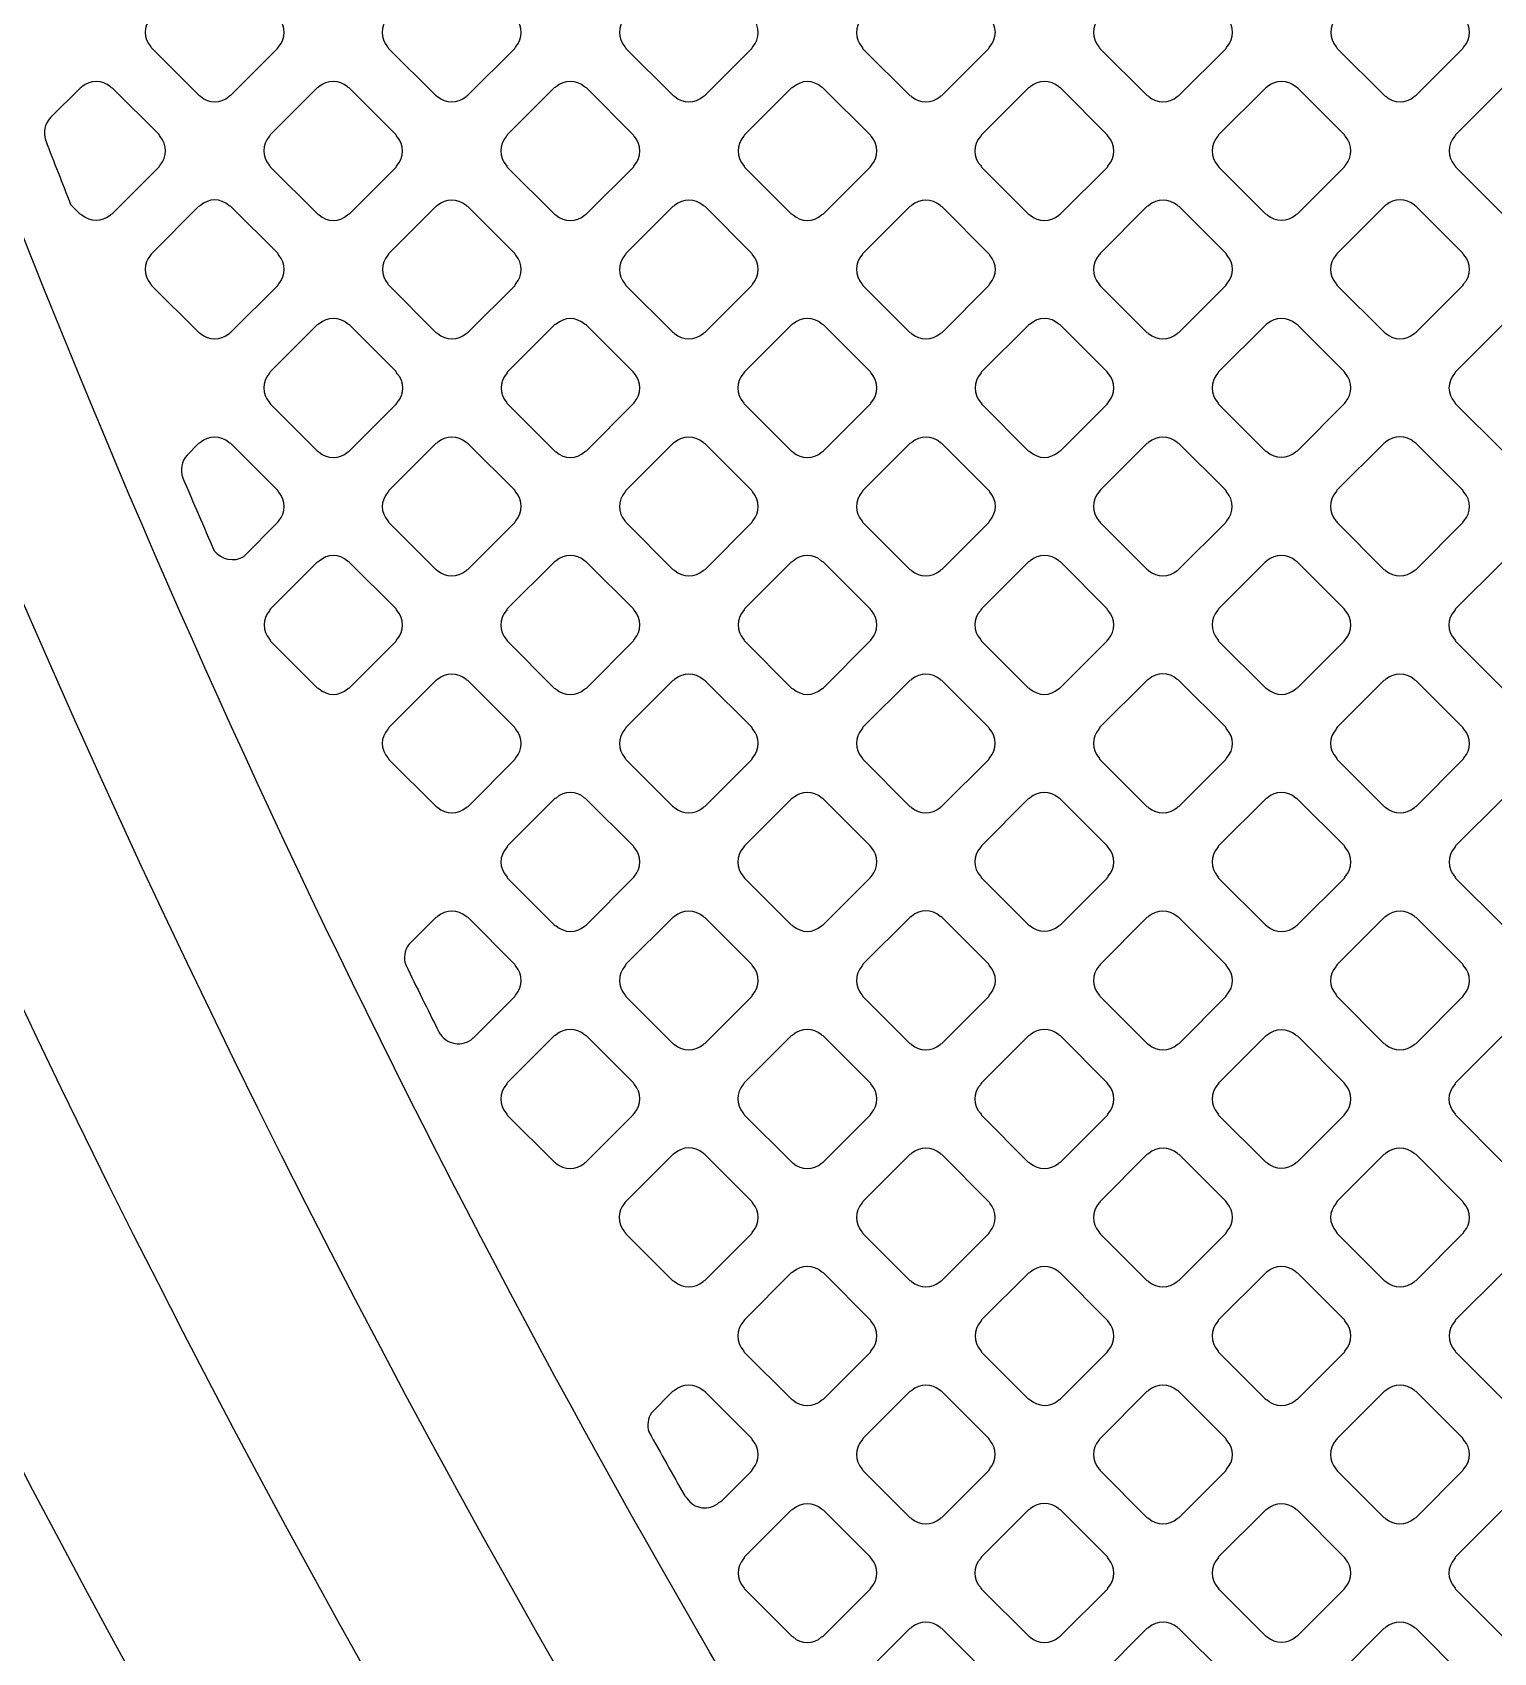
# Model space of a CAD drawing. Extents: x 3811 to 4077, y -444 to -307.
# Drawn here: x 3990.857 to 3992.186, y -382.241 to -380.767 of the extents above; entities that cross this region are included whole.
import ezdxf

# ---------------------------------------------------------------- set-up
doc = ezdxf.new("R2010")
doc.units = 0
doc.layers.add('gbr-dxf', color=7, linetype='Continuous')

msp = doc.modelspace()

# ---------------------------------------------------------------- linework, layer by layer
at = {"layer": 'gbr-dxf', "linetype": 'Continuous'}
for points in [[(3993.6099, -386.9022), (3991.0686, -384.3609, -0.042133), (3991.0645, -384.356, -0.16673), (3988.6028, -377.1817, -0.014135)], [(3988.679, -377.1817, 0.166721), (3991.1243, -384.3089), (3993.665, -386.8495, -0.01212)], [(3993.7833, -386.6367), (3991.2677, -384.1211, -0.042856), (3991.2635, -384.1162, -0.165958), (3988.952, -377.3438, -0.01087)], [(3989.0282, -377.3452, 0.165913), (3991.3235, -384.0691), (3993.8351, -386.5808, -0.019676)], [(3993.9448, -386.3878), (3991.3972, -383.8402, -0.041025), (3991.3892, -383.8307, -0.164875), (3989.2299, -377.4605, -0.009972)], [(3989.3823, -377.4626, 0.164763), (3991.5087, -383.7362), (3994.0498, -386.2772, -0.013686)], [(3994.2202, -386.1856), (3991.6493, -383.6147, -0.041071), (3991.641, -383.6054, -0.164322), (3989.5639, -377.4599, -0.007717)], [(3989.7163, -377.4601, 0.164179), (3991.7589, -383.5087), (3994.3264, -386.0762, -0.008541)], [(3994.4465, -385.9312), (3991.9084, -383.3931, -0.047409), (3991.8986, -383.3826, -0.163793), (3989.9024, -377.4523, -0.009935)], [(3990.0548, -377.4545, 0.163577), (3992.0164, -383.2857), (3994.5558, -385.8251, -0.008901)], [(3992.1507, -383.1674, -0.015201), (3991.8174, -382.6977), (3991.8171, -382.6973, -0.003072), (3991.7537, -382.6006, -0.054271), (3991.7534, -382.6003, 0.26693), (3991.7353, -382.5919, -0.044499), (3991.7349, -382.5919), (3991.708, -382.5952, -0.300338), (3991.6824, -382.5838, -0.048303), (3990.847, -380.9485, -0.021621)]]:
    msp.add_lwpolyline(points, format="xyb", dxfattribs=at)
for points in [[(3990.9647, -380.7805, -0.083317), (3990.9656, -380.7819), (3991.0083, -380.8246, -0.096111), (3991.0099, -380.8256, 0.37981), (3991.0359, -380.8256, -0.095956), (3991.0375, -380.8246), (3991.08, -380.7821, -0.096111), (3991.081, -380.7805, 0.37981), (3991.081, -380.7545, -0.096458), (3991.08, -380.7528), (3991.0376, -380.7104, -0.100824), (3991.0358, -380.7094, 0.379731), (3991.0099, -380.7094, -0.096723), (3991.0082, -380.7104), (3990.9657, -380.7529, -0.096627), (3990.9647, -380.7545, 0.379731)], [(3991.1801, -380.7805, -0.087784), (3991.181, -380.782), (3991.2237, -380.8247, -0.100151), (3991.2254, -380.8257, 0.37981), (3991.2514, -380.8257, -0.095956), (3991.2531, -380.8247), (3991.2957, -380.7821, -0.096332), (3991.2967, -380.7805, 0.37981), (3991.2967, -380.7545, -0.092348), (3991.2957, -380.7529), (3991.253, -380.7102, -0.096111), (3991.2514, -380.7093, 0.379731), (3991.2254, -380.7093, -0.096458), (3991.2237, -380.7102), (3991.1811, -380.7529, -0.096627), (3991.1801, -380.7545, 0.379731)], [(3991.3958, -380.7805, -0.09253), (3991.3967, -380.7821), (3991.4393, -380.8247, -0.104691), (3991.4411, -380.8257, 0.379451), (3991.467, -380.8257, -0.096117), (3991.4687, -380.8247), (3991.5112, -380.7822, -0.095796), (3991.5122, -380.7806, 0.37889), (3991.5122, -380.7546, -0.087947), (3991.5113, -380.7532), (3991.4684, -380.7103, -0.092228), (3991.4669, -380.7094, 0.379249), (3991.4409, -380.7094, -0.096723), (3991.4393, -380.7104), (3991.3967, -380.7529, -0.096857), (3991.3958, -380.7545, 0.379731)], [(3991.6113, -380.7806, -0.099964), (3991.6123, -380.7823), (3991.6548, -380.8248, -0.096332), (3991.6564, -380.8258, 0.37981), (3991.6824, -380.8258, -0.096625), (3991.684, -380.8248), (3991.7267, -380.7821, -0.096111), (3991.7277, -380.7804, 0.37981), (3991.7277, -380.7545, -0.096458), (3991.7267, -380.7528), (3991.6843, -380.7104, -0.100824), (3991.6826, -380.7094, 0.379731), (3991.6566, -380.7094, -0.096723), (3991.6549, -380.7103), (3991.6123, -380.753, -0.096857), (3991.6113, -380.7547, 0.379731)], [(3991.8268, -380.7545, 0.37947), (3991.8268, -380.7805, -0.087784), (3991.8277, -380.782), (3991.8707, -380.8249, -0.083651), (3991.8721, -380.8258, 0.379308), (3991.898, -380.8258, -0.09601), (3991.8996, -380.8248), (3991.9424, -380.7821, -0.096227), (3991.9434, -380.7804, 0.379422), (3991.9434, -380.7545, -0.09253), (3991.9424, -380.7529), (3991.8997, -380.7102, -0.096627), (3991.8981, -380.7092, 0.379357), (3991.8721, -380.7092, -0.095968), (3991.8705, -380.7102), (3991.8278, -380.7529, -0.096328)], [(3992.0425, -380.7545, 0.379249), (3992.0425, -380.7805, -0.096625), (3992.0435, -380.7821), (3992.086, -380.8247, -0.092233), (3992.0876, -380.8256, 0.37981), (3992.1136, -380.8256, -0.095956), (3992.1152, -380.8247), (3992.1577, -380.7822, -0.096332), (3992.1587, -380.7805, 0.379451), (3992.1587, -380.7546, -0.100514), (3992.1577, -380.7528), (3992.1151, -380.7102, -0.087648), (3992.1136, -380.7093, 0.378939), (3992.0877, -380.7093, -0.096614), (3992.086, -380.7103), (3992.0434, -380.7529, -0.096195)], [(3990.8691, -380.8654, -0.053468), (3990.8692, -380.8659, 0.001687), (3990.8919, -380.924), (3990.9003, -380.9324, -0.103421), (3990.9021, -380.9335, 0.379083), (3990.928, -380.9334, -0.095956), (3990.9297, -380.9325), (3990.9723, -380.8898, -0.096332), (3990.9733, -380.8882, 0.37981), (3990.9733, -380.8622, -0.104392), (3990.9723, -380.8604), (3990.93, -380.8182, -0.107961), (3990.9281, -380.8171, 0.379471), (3990.9022, -380.8171, -0.09601), (3990.9005, -380.8181), (3990.8734, -380.8452, 0.277347)], [(3991.0724, -380.8881, -0.092061), (3991.0734, -380.8897), (3991.1162, -380.9326, -0.087865), (3991.1177, -380.9335, 0.379422), (3991.1437, -380.9335, -0.096625), (3991.1453, -380.9325), (3991.1878, -380.89, -0.096332), (3991.1888, -380.8883, 0.37981), (3991.1888, -380.8624, -0.104392), (3991.1878, -380.8606), (3991.1452, -380.818, -0.092233), (3991.1436, -380.817, 0.3795), (3991.1176, -380.817, -0.096259), (3991.116, -380.818), (3991.0734, -380.8606, -0.096227), (3991.0724, -380.8622, 0.378699)], [(3991.288, -380.8883, -0.092348), (3991.2889, -380.8899), (3991.3317, -380.9327, -0.088202), (3991.3332, -380.9336, 0.37981), (3991.3592, -380.9336, -0.095956), (3991.3608, -380.9326), (3991.4035, -380.8899, -0.096332), (3991.4045, -380.8883, 0.37981), (3991.4045, -380.8623, -0.087784), (3991.4036, -380.8608), (3991.3608, -380.818, -0.092233), (3991.3592, -380.8171, 0.379731), (3991.3332, -380.8171, -0.096458), (3991.3316, -380.818), (3991.2889, -380.8607, -0.096627), (3991.288, -380.8623, 0.379731)], [(3991.5036, -380.8883, -0.096458), (3991.5046, -380.89), (3991.5471, -380.9325, -0.092289), (3991.5487, -380.9335, 0.37981), (3991.5747, -380.9335, -0.096625), (3991.5763, -380.9325), (3991.6189, -380.8899, -0.096111), (3991.6199, -380.8883, 0.37981), (3991.6199, -380.8623, -0.083792), (3991.619, -380.8609), (3991.5762, -380.8181, -0.088207), (3991.5747, -380.8172, 0.379731), (3991.5488, -380.8172, -0.096723), (3991.5471, -380.8182), (3991.5046, -380.8607, -0.096857), (3991.5036, -380.8623, 0.379731)], [(3991.719, -380.8883, -0.103917), (3991.72, -380.8901), (3991.7625, -380.9326, -0.10046), (3991.7643, -380.9336, 0.37981), (3991.7902, -380.9336, -0.096625), (3991.7919, -380.9326), (3991.8345, -380.89, -0.096111), (3991.8355, -380.8883, 0.37981), (3991.8355, -380.8624, -0.108195), (3991.8344, -380.8605), (3991.7919, -380.818, -0.096627), (3991.7903, -380.817, 0.379731), (3991.7643, -380.817, -0.096625), (3991.7627, -380.818), (3991.72, -380.8607, -0.096111), (3991.719, -380.8623, 0.379731)], [(3991.9347, -380.8623, 0.379249), (3991.9347, -380.8883, -0.096625), (3991.9357, -380.8899), (3991.9782, -380.9325, -0.092233), (3991.9798, -380.9334, 0.379451), (3992.0058, -380.9334, -0.096157), (3992.0074, -380.9325), (3992.0501, -380.8898, -0.095796), (3992.051, -380.8882, 0.379201), (3992.051, -380.8622, -0.100399), (3992.05, -380.8605), (3992.0077, -380.8181, -0.104691), (3992.0058, -380.8171, 0.3795), (3991.9799, -380.8171, -0.096614), (3991.9782, -380.8181), (3991.9356, -380.8607, -0.096195)], [(3992.1501, -380.8622, 0.37947), (3992.1502, -380.8882, -0.092348), (3992.1511, -380.8898), (3992.1938, -380.9324, -0.088202), (3992.1953, -380.9334, 0.379451), (3992.2212, -380.9334, -0.096259), (3992.2229, -380.9324), (3992.2655, -380.8898, -0.096539), (3992.2665, -380.8881, 0.379201), (3992.2665, -380.8622, -0.088014), (3992.2655, -380.8607), (3992.2229, -380.818, -0.092289), (3992.2213, -380.8171, 0.379357), (3992.1953, -380.817, -0.096462), (3992.1937, -380.818), (3992.1511, -380.8606, -0.096726)], [(3990.9646, -380.996, -0.095968), (3990.9655, -380.9977), (3991.0081, -381.0402, -0.107982), (3991.0099, -381.0412, 0.379422), (3991.0359, -381.0412, -0.096625), (3991.0375, -381.0402), (3991.0802, -380.9976, -0.096111), (3991.0811, -380.996, 0.379451), (3991.0812, -380.97, -0.100588), (3991.0802, -380.9683), (3991.0376, -380.9258, -0.104101), (3991.0358, -380.9248, 0.379249), (3991.0099, -380.9248, -0.096458), (3991.0082, -380.9258), (3990.9656, -380.9684, -0.096627), (3990.9646, -380.9701, 0.379357)], [(3991.1802, -380.996, -0.083262), (3991.1811, -380.9974), (3991.2239, -381.0403, -0.096328), (3991.2256, -381.0412, 0.379422), (3991.2515, -381.0412, -0.096625), (3991.2532, -381.0402), (3991.2957, -380.9978, -0.096332), (3991.2967, -380.9961, 0.37981), (3991.2967, -380.9701, -0.096625), (3991.2957, -380.9685), (3991.2531, -380.9259, -0.100151), (3991.2514, -380.9249, 0.379357), (3991.2254, -380.9249, -0.096507), (3991.2238, -380.9259), (3991.1812, -380.9684, -0.096423), (3991.1802, -380.9701, 0.379)], [(3991.3957, -380.9961, -0.087946), (3991.3966, -380.9976), (3991.4393, -381.0402, -0.100093), (3991.441, -381.0412, 0.378952), (3991.4669, -381.0413, -0.09601), (3991.4686, -381.0403), (3991.5112, -380.9976, -0.096328), (3991.5122, -380.996, 0.379422), (3991.5122, -380.97, -0.092348), (3991.5112, -380.9684), (3991.4687, -380.9259, -0.096111), (3991.467, -380.9249, 0.379731), (3991.441, -380.9249, -0.096458), (3991.4394, -380.9259), (3991.3967, -380.9685, -0.096627), (3991.3958, -380.9702, 0.379357)], [(3991.6113, -380.996, -0.096458), (3991.6123, -380.9977), (3991.655, -381.0404, -0.092289), (3991.6565, -381.0413, 0.37981), (3991.6825, -381.0413, -0.096625), (3991.6842, -381.0403), (3991.7267, -380.9977, -0.096111), (3991.7277, -380.9961, 0.37981), (3991.7277, -380.9701, -0.083792), (3991.7268, -380.9687), (3991.6839, -380.9258, -0.088207), (3991.6824, -380.9249, 0.379731), (3991.6565, -380.9249, -0.096625), (3991.6548, -380.9259), (3991.6123, -380.9684, -0.096111), (3991.6113, -380.97, 0.379731)], [(3991.8268, -380.9702, 0.378939), (3991.8268, -380.9961, -0.100082), (3991.8278, -380.9978), (3991.8703, -381.0404, -0.095895), (3991.872, -381.0413, 0.379201), (3991.8979, -381.0413, -0.096119), (3991.8995, -381.0403), (3991.9423, -380.9976, -0.095819), (3991.9432, -380.996, 0.37981), (3991.9432, -380.97, -0.096458), (3991.9423, -380.9683), (3991.8998, -380.9259, -0.100824), (3991.8981, -380.9249, 0.3795), (3991.8721, -380.9249, -0.096614), (3991.8705, -380.9258), (3991.8278, -380.9685, -0.096539)], [(3992.0423, -380.97, 0.37947), (3992.0424, -380.996, -0.092348), (3992.0433, -380.9976), (3992.086, -381.0402, -0.088202), (3992.0875, -381.0411, 0.379451), (3992.1134, -381.0412, -0.096259), (3992.1151, -381.0402), (3992.1577, -380.9975, -0.096539), (3992.1587, -380.9959, 0.379201), (3992.1587, -380.9699, -0.104293), (3992.1577, -380.9681), (3992.1152, -380.9257, -0.092289), (3992.1136, -380.9247, 0.379357), (3992.0877, -380.9247, -0.096462), (3992.086, -380.9257), (3992.0433, -380.9684, -0.096726)], [(3991.0724, -381.1038, -0.103956), (3991.0735, -381.1056), (3991.116, -381.1481, -0.100093), (3991.1177, -381.1491, 0.379422), (3991.1437, -381.1491, -0.096625), (3991.1453, -381.1481), (3991.1879, -381.1055, -0.096111), (3991.1889, -381.1039, 0.379451), (3991.1889, -381.0779, -0.1082), (3991.1879, -381.076), (3991.1453, -381.0335, -0.096539), (3991.1437, -381.0325, 0.379249), (3991.1178, -381.0325, -0.096458), (3991.1161, -381.0335), (3991.0734, -381.0762, -0.096627), (3991.0725, -381.0778, 0.379357)], [(3991.2881, -381.0779, 0.37947), (3991.2881, -381.1038, -0.087784), (3991.289, -381.1053), (3991.3318, -381.1481, -0.083651), (3991.3332, -381.149, 0.37981), (3991.3592, -381.149, -0.095956), (3991.3608, -381.148), (3991.4034, -381.1054, -0.096111), (3991.4044, -381.1038, 0.379451), (3991.4044, -381.0778, -0.092029), (3991.4034, -381.0763), (3991.3608, -381.0336, -0.095895), (3991.3592, -381.0327, 0.378699), (3991.3333, -381.0327, -0.095862), (3991.3316, -381.0336), (3991.289, -381.0762, -0.096423)], [(3991.5035, -381.1038, -0.092348), (3991.5044, -381.1054), (3991.5472, -381.1482, -0.088202), (3991.5487, -381.1491, 0.37981), (3991.5747, -381.1491, -0.095956), (3991.5763, -381.1481), (3991.619, -381.1054, -0.096332), (3991.62, -381.1038, 0.37981), (3991.62, -381.0778, -0.087784), (3991.6191, -381.0763), (3991.5763, -381.0335, -0.092233), (3991.5747, -381.0326, 0.379731), (3991.5488, -381.0326, -0.096458), (3991.5471, -381.0336), (3991.5045, -381.0762, -0.096627), (3991.5035, -381.0779, 0.379731)], [(3991.7191, -381.0779, 0.37947), (3991.7191, -381.1038, -0.100399), (3991.7202, -381.1055), (3991.7626, -381.148, -0.096627), (3991.7643, -381.149, 0.37981), (3991.7902, -381.149, -0.096119), (3991.7919, -381.148), (3991.8344, -381.1055, -0.095819), (3991.8353, -381.1039, 0.379308), (3991.8354, -381.0779, -0.096507), (3991.8344, -381.0763), (3991.7917, -381.0335, -0.083772), (3991.7903, -381.0327, 0.379), (3991.7643, -381.0327, -0.095968), (3991.7627, -381.0336), (3991.7201, -381.0762, -0.096527)], [(3991.9346, -381.1038, -0.107999), (3991.9356, -381.1057), (3991.9779, -381.1479, -0.104264), (3991.9797, -381.1489, 0.37981), (3992.0056, -381.1489, -0.096625), (3992.0073, -381.148), (3992.0499, -381.1054, -0.096111), (3992.0509, -381.1037, 0.37981), (3992.0509, -381.0777, -0.104293), (3992.0499, -381.0759), (3992.0076, -381.0337, -0.108174), (3992.0057, -381.0326, 0.379731), (3991.9798, -381.0326, -0.096723), (3991.9781, -381.0336), (3991.9355, -381.0762, -0.096857), (3991.9346, -381.0778, 0.379731)], [(3992.15, -381.0778, 0.37947), (3992.15, -381.1037, -0.087784), (3992.1509, -381.1052), (3992.1939, -381.1481, -0.083651), (3992.1953, -381.149, 0.379451), (3992.2212, -381.149, -0.096259), (3992.2229, -381.148), (3992.2656, -381.1053, -0.096539), (3992.2666, -381.1036, 0.379201), (3992.2666, -381.0777, -0.09253), (3992.2656, -381.0761), (3992.2229, -381.0334, -0.096627), (3992.2213, -381.0324, 0.379357), (3992.1953, -381.0324, -0.095968), (3992.1937, -381.0334), (3992.151, -381.0761, -0.096328)], [(3990.9939, -381.1725, -0.044628), (3990.994, -381.1729, 0.001928), (3991.0224, -381.2388, 0.382701), (3991.0495, -381.244), (3991.0801, -381.2133, -0.096121), (3991.0811, -381.2117, 0.379364), (3991.0811, -381.1857, -0.092029), (3991.0802, -381.1841), (3991.0374, -381.1414, -0.095895), (3991.0358, -381.1404, 0.37891), (3991.0099, -381.1404, -0.095862), (3991.0082, -381.1414), (3990.9977, -381.152, 0.281293)], [(3991.1802, -381.2117, -0.096625), (3991.1812, -381.2133), (3991.2236, -381.2557, -0.107961), (3991.2254, -381.2567, 0.37981), (3991.2514, -381.2567, -0.095956), (3991.2531, -381.2558), (3991.2957, -381.2131, -0.096332), (3991.2967, -381.2115, 0.37981), (3991.2967, -381.1855, -0.10047), (3991.2957, -381.1838), (3991.2533, -381.1415, -0.10399), (3991.2515, -381.1404, 0.379731), (3991.2255, -381.1404, -0.096458), (3991.2239, -381.1414), (3991.1812, -381.1841, -0.096627), (3991.1802, -381.1857, 0.379731)], [(3991.3957, -381.1856, 0.379249), (3991.3958, -381.2116, -0.083328), (3991.3966, -381.213), (3991.4395, -381.2558, -0.096332), (3991.4411, -381.2567, 0.379451), (3991.467, -381.2568, -0.096117), (3991.4687, -381.2558), (3991.5112, -381.2132, -0.095895), (3991.5122, -381.2116, 0.379201), (3991.5122, -381.1857, -0.096625), (3991.5112, -381.184), (3991.4686, -381.1414, -0.100151), (3991.4669, -381.1404, 0.3795), (3991.4409, -381.1404, -0.096475), (3991.4393, -381.1414), (3991.3967, -381.184, -0.096195)], [(3991.6113, -381.2117, -0.092348), (3991.6122, -381.2132), (3991.6549, -381.2559, -0.088202), (3991.6564, -381.2568, 0.37981), (3991.6824, -381.2568, -0.095956), (3991.684, -381.2558), (3991.7267, -381.2131, -0.096332), (3991.7277, -381.2115, 0.37981), (3991.7277, -381.1855, -0.087784), (3991.7268, -381.184), (3991.6841, -381.1413, -0.092233), (3991.6826, -381.1404, 0.379731), (3991.6566, -381.1404, -0.096458), (3991.6549, -381.1414), (3991.6123, -381.184, -0.096627), (3991.6113, -381.1857, 0.379731)], [(3991.8268, -381.2115, -0.100399), (3991.8278, -381.2132), (3991.8703, -381.2557, -0.096627), (3991.872, -381.2567, 0.37981), (3991.8979, -381.2567, -0.096625), (3991.8996, -381.2557), (3991.9421, -381.2132, -0.096111), (3991.943, -381.2116, 0.37981), (3991.943, -381.1856, -0.096458), (3991.9421, -381.1839), (3991.8994, -381.1413, -0.083733), (3991.898, -381.1404, 0.379731), (3991.872, -381.1404, -0.096723), (3991.8704, -381.1414), (3991.8278, -381.1839, -0.096857), (3991.8268, -381.1855, 0.379731)], [(3992.0422, -381.2115, -0.103917), (3992.0433, -381.2133), (3992.0858, -381.2558, -0.10046), (3992.0875, -381.2568, 0.37981), (3992.1134, -381.2568, -0.096625), (3992.1151, -381.2558), (3992.1577, -381.2132, -0.096111), (3992.1587, -381.2116, 0.37981), (3992.1587, -381.1856, -0.108195), (3992.1576, -381.1837), (3992.1151, -381.1412, -0.096627), (3992.1135, -381.1402, 0.379731), (3992.0875, -381.1402, -0.096625), (3992.0859, -381.1412), (3992.0432, -381.1839, -0.096111), (3992.0422, -381.1855, 0.379731)], [(3991.0726, -381.3193, -0.099971), (3991.0736, -381.321), (3991.1161, -381.3635, -0.096328), (3991.1177, -381.3645, 0.379422), (3991.1437, -381.3645, -0.096625), (3991.1453, -381.3635), (3991.1878, -381.321, -0.096332), (3991.1888, -381.3194, 0.37981), (3991.1888, -381.2934, -0.096625), (3991.1878, -381.2918), (3991.1451, -381.2491, -0.083651), (3991.1437, -381.2482, 0.3795), (3991.1178, -381.2482, -0.096259), (3991.1161, -381.2492), (3991.0735, -381.2917, -0.096227), (3991.0726, -381.2934, 0.378699)], [(3991.288, -381.3194, -0.10047), (3991.289, -381.3211), (3991.3316, -381.3637, -0.096332), (3991.3332, -381.3646, 0.37981), (3991.3592, -381.3646, -0.096625), (3991.3608, -381.3637), (3991.4035, -381.3209, -0.096111), (3991.4045, -381.3193, 0.37981), (3991.4045, -381.2933, -0.096458), (3991.4035, -381.2917), (3991.3609, -381.2491, -0.100499), (3991.3592, -381.2481, 0.379731), (3991.3332, -381.2481, -0.096458), (3991.3316, -381.2491), (3991.2889, -381.2917, -0.096627), (3991.288, -381.2934, 0.379731)], [(3991.5036, -381.3193, -0.08798), (3991.5045, -381.3208), (3991.5473, -381.3637, -0.083168), (3991.5487, -381.3645, 0.378747), (3991.5747, -381.3645, -0.09601), (3991.5763, -381.3636), (3991.6189, -381.3209, -0.095916), (3991.6199, -381.3193, 0.379422), (3991.6199, -381.2933, -0.092348), (3991.6189, -381.2918), (3991.5764, -381.2492, -0.096111), (3991.5747, -381.2482, 0.379731), (3991.5488, -381.2482, -0.096458), (3991.5471, -381.2492), (3991.5046, -381.2917, -0.096627), (3991.5036, -381.2934, 0.3795)], [(3991.719, -381.2934, 0.379249), (3991.719, -381.3193, -0.096458), (3991.72, -381.321), (3991.7626, -381.3635, -0.092289), (3991.7641, -381.3645, 0.379308), (3991.7901, -381.3645, -0.095968), (3991.7917, -381.3635), (3991.8344, -381.3209, -0.096328), (3991.8354, -381.3192, 0.379422), (3991.8353, -381.2933, -0.10047), (3991.8343, -381.2916), (3991.7918, -381.249, -0.088202), (3991.7903, -381.2481, 0.3795), (3991.7643, -381.2481, -0.096969), (3991.7627, -381.249), (3991.72, -381.2917, -0.096842)], [(3991.9346, -381.3192, -0.104293), (3991.9356, -381.321), (3991.9781, -381.3635, -0.100824), (3991.9798, -381.3645, 0.37981), (3992.0058, -381.3645, -0.096625), (3992.0074, -381.3635), (3992.0499, -381.321, -0.096111), (3992.0509, -381.3194, 0.37981), (3992.0509, -381.2934, -0.09253), (3992.0499, -381.2918), (3992.0072, -381.2491, -0.096627), (3992.0056, -381.2481, 0.379731), (3991.9796, -381.2481, -0.096625), (3991.978, -381.2491), (3991.9355, -381.2916, -0.096111), (3991.9346, -381.2932, 0.379731)], [(3992.15, -381.3194, -0.099964), (3992.151, -381.3211), (3992.1936, -381.3637, -0.096332), (3992.1953, -381.3646, 0.37981), (3992.2212, -381.3646, -0.096625), (3992.2229, -381.3637), (3992.2656, -381.3209, -0.096111), (3992.2666, -381.3193, 0.37981), (3992.2666, -381.2933, -0.096458), (3992.2656, -381.2917), (3992.223, -381.2491, -0.100824), (3992.2213, -381.2481, 0.379731), (3992.1953, -381.2481, -0.096625), (3992.1937, -381.2491), (3992.151, -381.2917, -0.096111), (3992.15, -381.2934, 0.379731)], [(3991.1802, -381.4011, 0.37947), (3991.1802, -381.4271, -0.092348), (3991.1812, -381.4286), (3991.2238, -381.4712, -0.10399), (3991.2256, -381.4723, 0.379308), (3991.2515, -381.4723, -0.09601), (3991.2532, -381.4713), (3991.2957, -381.4288, -0.096227), (3991.2967, -381.4271, 0.379422), (3991.2967, -381.4012, -0.088014), (3991.2957, -381.3997), (3991.2529, -381.3569, -0.092233), (3991.2514, -381.3559, 0.379357), (3991.2254, -381.3559, -0.096507), (3991.2238, -381.3569), (3991.1812, -381.3995, -0.096423)], [(3991.3957, -381.4272, -0.096117), (3991.3967, -381.4288), (3991.4391, -381.4712, -0.10771), (3991.441, -381.4723, 0.379201), (3991.4669, -381.4723, -0.095956), (3991.4686, -381.4713), (3991.5112, -381.4287, -0.096332), (3991.5122, -381.427, 0.379308), (3991.5122, -381.4011, -0.100076), (3991.5112, -381.3994), (3991.4688, -381.357, -0.10417), (3991.467, -381.3559, 0.37947), (3991.441, -381.3559, -0.096458), (3991.4394, -381.3569), (3991.3967, -381.3996, -0.096627), (3991.3958, -381.4012, 0.3795)], [(3991.6113, -381.427, -0.087784), (3991.6122, -381.4285), (3991.655, -381.4713, -0.083651), (3991.6564, -381.4722, 0.37981), (3991.6824, -381.4722, -0.095956), (3991.684, -381.4712), (3991.7266, -381.4286, -0.096111), (3991.7276, -381.427, 0.37981), (3991.7276, -381.401, -0.09253), (3991.7266, -381.3995), (3991.6841, -381.3569, -0.096627), (3991.6824, -381.3559, 0.379731), (3991.6565, -381.3559, -0.096723), (3991.6548, -381.3569), (3991.6123, -381.3994, -0.096627), (3991.6113, -381.4011, 0.379731)], [(3991.8267, -381.427, -0.095968), (3991.8277, -381.4286), (3991.8704, -381.4714, -0.092398), (3991.872, -381.4723, 0.378952), (3991.8979, -381.4723, -0.09601), (3991.8995, -381.4714), (3991.9422, -381.4287, -0.096328), (3991.9432, -381.4271, 0.379422), (3991.9432, -381.4011, -0.10047), (3991.9422, -381.3994), (3991.8995, -381.3567, -0.088202), (3991.898, -381.3558, 0.379731), (3991.872, -381.3558, -0.096458), (3991.8704, -381.3567), (3991.8277, -381.3994, -0.096627), (3991.8267, -381.4011, 0.379357)], [(3992.0424, -381.427, -0.100399), (3992.0434, -381.4287), (3992.086, -381.4713, -0.096627), (3992.0876, -381.4723, 0.37981), (3992.1136, -381.4723, -0.096625), (3992.1152, -381.4713), (3992.1577, -381.4288, -0.096111), (3992.1587, -381.4272, 0.37981), (3992.1587, -381.4012, -0.096458), (3992.1577, -381.3996), (3992.1149, -381.3568, -0.083733), (3992.1135, -381.3559, 0.379731), (3992.0875, -381.3559, -0.096625), (3992.0859, -381.3569), (3992.0433, -381.3994, -0.096111), (3992.0424, -381.4011, 0.379731)], [(3991.2881, -381.5349, -0.096625), (3991.2891, -381.5365), (3991.3316, -381.5791, -0.092233), (3991.3332, -381.58, 0.379451), (3991.3591, -381.5801, -0.09601), (3991.3608, -381.5791), (3991.4034, -381.5364, -0.095796), (3991.4044, -381.5348, 0.378779), (3991.4044, -381.5089, -0.083262), (3991.4035, -381.5075), (3991.3607, -381.4646, -0.088207), (3991.3592, -381.4637, 0.37947), (3991.3332, -381.4637, -0.096458), (3991.3316, -381.4647), (3991.2891, -381.5073, -0.096627), (3991.2881, -381.5089, 0.379731)], [(3991.5035, -381.5349, -0.10047), (3991.5045, -381.5366), (3991.5469, -381.5791, -0.096111), (3991.5486, -381.58, 0.37981), (3991.5746, -381.58, -0.095956), (3991.5762, -381.5791), (3991.6189, -381.5363, -0.096332), (3991.6199, -381.5347, 0.37981), (3991.6199, -381.5087, -0.096625), (3991.6189, -381.5071), (3991.5765, -381.4646, -0.100151), (3991.5747, -381.4636, 0.379731), (3991.5488, -381.4636, -0.096458), (3991.5471, -381.4646), (3991.5045, -381.5073, -0.096627), (3991.5035, -381.5089, 0.379731)], [(3991.719, -381.5088, 0.379249), (3991.719, -381.5347, -0.092348), (3991.72, -381.5363), (3991.7628, -381.5791, -0.088202), (3991.7643, -381.58, 0.37981), (3991.7902, -381.58, -0.095956), (3991.7919, -381.579), (3991.8344, -381.5365, -0.096111), (3991.8353, -381.5349, 0.379451), (3991.8354, -381.5089, -0.104473), (3991.8343, -381.5071), (3991.7917, -381.4645, -0.091578), (3991.7901, -381.4636, 0.378939), (3991.7642, -381.4636, -0.096475), (3991.7626, -381.4645), (3991.72, -381.5071, -0.096195)], [(3991.9346, -381.5348, -0.10047), (3991.9356, -381.5365), (3991.9782, -381.5791, -0.096111), (3991.9798, -381.5801, 0.37981), (3992.0058, -381.5801, -0.095956), (3992.0074, -381.5791), (3992.05, -381.5365, -0.096332), (3992.051, -381.5349, 0.37981), (3992.051, -381.5089, -0.096625), (3992.05, -381.5073), (3992.0074, -381.4647, -0.100151), (3992.0057, -381.4637, 0.379731), (3991.9798, -381.4637, -0.096458), (3991.9781, -381.4646), (3991.9355, -381.5072, -0.096627), (3991.9346, -381.5089, 0.379731)], [(3992.1501, -381.5089, 0.37947), (3992.1502, -381.5349, -0.096458), (3992.1511, -381.5365), (3992.1937, -381.5791, -0.092623), (3992.1953, -381.58, 0.37981), (3992.2212, -381.58, -0.095956), (3992.2229, -381.5791), (3992.2655, -381.5365, -0.096332), (3992.2665, -381.5348, 0.379308), (3992.2665, -381.5089, -0.083548), (3992.2656, -381.5075), (3992.2228, -381.4646, -0.088207), (3992.2213, -381.4637, 0.379), (3992.1953, -381.4637, -0.095968), (3992.1937, -381.4647), (3992.1511, -381.5073, -0.096527)], [(3991.1965, -381.6153, 0.001837), (3991.2267, -381.6764, -0.029288), (3991.2271, -381.6771, 0.475384), (3991.2577, -381.6821, -0.023724), (3991.2581, -381.6817), (3991.2957, -381.6442, -0.095895), (3991.2966, -381.6426, 0.379422), (3991.2966, -381.6166, -0.096625), (3991.2957, -381.615), (3991.2532, -381.5725, -0.100151), (3991.2515, -381.5715, 0.37926), (3991.2255, -381.5715, -0.095968), (3991.2239, -381.5724), (3991.1993, -381.597, 0.241425)], [(3991.3958, -381.6426, -0.096458), (3991.3968, -381.6442), (3991.4393, -381.6868, -0.092289), (3991.4409, -381.6877, 0.37981), (3991.4669, -381.6877, -0.096625), (3991.4685, -381.6868), (3991.5111, -381.6442, -0.096332), (3991.5121, -381.6425, 0.37981), (3991.5121, -381.6165, -0.083317), (3991.5112, -381.6151), (3991.4684, -381.5724, -0.088202), (3991.4669, -381.5714, 0.379731), (3991.4409, -381.5714, -0.096458), (3991.4393, -381.5724), (3991.3968, -381.6149, -0.096857), (3991.3958, -381.6166, 0.379731)], [(3991.6112, -381.6426, -0.10047), (3991.6122, -381.6443), (3991.6548, -381.6869, -0.096111), (3991.6564, -381.6879, 0.37981), (3991.6824, -381.6879, -0.095956), (3991.684, -381.6869), (3991.7267, -381.6442, -0.096332), (3991.7277, -381.6425, 0.37981), (3991.7277, -381.6165, -0.096625), (3991.7267, -381.6149), (3991.6842, -381.5723, -0.100151), (3991.6824, -381.5713, 0.379731), (3991.6565, -381.5713, -0.096458), (3991.6548, -381.5723), (3991.6121, -381.6149, -0.096627), (3991.6112, -381.6166, 0.379731)], [(3991.8268, -381.6425, -0.087715), (3991.8277, -381.644), (3991.8707, -381.687, -0.083374), (3991.8721, -381.6879, 0.379422), (3991.898, -381.6879, -0.095973), (3991.8997, -381.6869), (3991.9423, -381.6443, -0.096332), (3991.9432, -381.6426, 0.37981), (3991.9432, -381.6167, -0.092348), (3991.9423, -381.6151), (3991.8996, -381.5724, -0.096111), (3991.8979, -381.5714, 0.3795), (3991.872, -381.5714, -0.096259), (3991.8704, -381.5724), (3991.8278, -381.615, -0.096227), (3991.8268, -381.6166, 0.378699)], [(3992.0424, -381.6427, -0.096625), (3992.0433, -381.6443), (3992.0859, -381.6869, -0.092072), (3992.0875, -381.6878, 0.37981), (3992.1134, -381.6878, -0.096625), (3992.1151, -381.6869), (3992.1577, -381.6442, -0.096111), (3992.1587, -381.6426, 0.37981), (3992.1587, -381.6166, -0.100585), (3992.1577, -381.6149), (3992.1151, -381.5723, -0.088202), (3992.1136, -381.5714, 0.379731), (3992.0877, -381.5714, -0.096458), (3992.086, -381.5724), (3992.0433, -381.6151, -0.096627), (3992.0424, -381.6167, 0.379731)], [(3991.288, -381.7504, -0.092348), (3991.2889, -381.752), (3991.3316, -381.7946, -0.088202), (3991.3331, -381.7956, 0.37981), (3991.359, -381.7956, -0.095956), (3991.3607, -381.7946), (3991.4034, -381.7519, -0.096111), (3991.4044, -381.7502, 0.37981), (3991.4044, -381.7242, -0.088014), (3991.4035, -381.7228), (3991.3608, -381.6801, -0.092289), (3991.3592, -381.6791, 0.379731), (3991.3332, -381.6791, -0.096723), (3991.3316, -381.6801), (3991.2889, -381.7228, -0.096627), (3991.288, -381.7244, 0.379731)], [(3991.5034, -381.7502, -0.09601), (3991.5044, -381.7519), (3991.5472, -381.7946, -0.092398), (3991.5487, -381.7956, 0.379422), (3991.5747, -381.7956, -0.096625), (3991.5763, -381.7946), (3991.6189, -381.752, -0.096332), (3991.6199, -381.7503, 0.37981), (3991.6199, -381.7244, -0.083317), (3991.619, -381.723), (3991.5761, -381.68, -0.088202), (3991.5746, -381.6791, 0.379357), (3991.5487, -381.6791, -0.096507), (3991.547, -381.6801), (3991.5044, -381.7227, -0.096423), (3991.5035, -381.7243, 0.379)], [(3991.719, -381.7504, -0.104392), (3991.72, -381.7522), (3991.7625, -381.7947, -0.10046), (3991.7643, -381.7957, 0.37981), (3991.7902, -381.7957, -0.096625), (3991.7919, -381.7947), (3991.8345, -381.7521, -0.096111), (3991.8355, -381.7504, 0.37981), (3991.8355, -381.7244, -0.108195), (3991.8344, -381.7226), (3991.7919, -381.6801, -0.096627), (3991.7903, -381.6791, 0.379731), (3991.7643, -381.6791, -0.096475), (3991.7627, -381.6801), (3991.72, -381.7227, -0.096627), (3991.719, -381.7244, 0.379731)], [(3991.9347, -381.7503, -0.096117), (3991.9356, -381.752), (3991.9783, -381.7946, -0.091578), (3991.9798, -381.7955, 0.378747), (3992.0057, -381.7955, -0.09601), (3992.0074, -381.7946), (3992.0499, -381.752, -0.096227), (3992.0509, -381.7504, 0.379422), (3992.0509, -381.7244, -0.100399), (3992.0499, -381.7227), (3992.0075, -381.6803, -0.10437), (3992.0057, -381.6793, 0.379731), (3991.9798, -381.6793, -0.096458), (3991.9781, -381.6803), (3991.9357, -381.7227, -0.096627), (3991.9347, -381.7244, 0.3795)], [(3992.15, -381.7244, 0.378939), (3992.15, -381.7504, -0.092052), (3992.151, -381.7519), (3992.1938, -381.7948, -0.08752), (3992.1953, -381.7957, 0.378633), (3992.2212, -381.7957, -0.096217), (3992.2228, -381.7947), (3992.2656, -381.752, -0.096227), (3992.2666, -381.7503, 0.379465), (3992.2666, -381.7244, -0.088014), (3992.2656, -381.7229), (3992.2229, -381.6801, -0.092289), (3992.2213, -381.6791, 0.3795), (3992.1953, -381.6791, -0.096614), (3992.1937, -381.6801), (3992.151, -381.7228, -0.096539)], [(3991.3956, -381.8581, -0.088014), (3991.3965, -381.8596), (3991.4392, -381.9023, -0.100824), (3991.441, -381.9033, 0.379451), (3991.4669, -381.9033, -0.096117), (3991.4686, -381.9023), (3991.5112, -381.8597, -0.095895), (3991.5122, -381.858, 0.37889), (3991.5122, -381.8321, -0.092029), (3991.5112, -381.8305), (3991.4685, -381.7878, -0.096539), (3991.4669, -381.7868, 0.379249), (3991.4409, -381.7869, -0.096458), (3991.4393, -381.7878), (3991.3966, -381.8305, -0.096857), (3991.3956, -381.8321, 0.379731)], [(3991.6113, -381.8321, 0.37947), (3991.6113, -381.8581, -0.096625), (3991.6123, -381.8597), (3991.655, -381.9024, -0.092233), (3991.6565, -381.9034, 0.379308), (3991.6825, -381.9034, -0.09601), (3991.6841, -381.9024), (3991.7268, -381.8598, -0.096227), (3991.7277, -381.8581, 0.379422), (3991.7277, -381.8322, -0.083601), (3991.7268, -381.8308), (3991.6839, -381.7879, -0.088202), (3991.6824, -381.787, 0.379357), (3991.6565, -381.7869, -0.096507), (3991.6548, -381.7879), (3991.6123, -381.8305, -0.096423)], [(3991.8268, -381.8582, -0.100082), (3991.8278, -381.8599), (3991.8703, -381.9024, -0.096227), (3991.872, -381.9034, 0.379201), (3991.8979, -381.9034, -0.095956), (3991.8995, -381.9024), (3991.9423, -381.8597, -0.096332), (3991.9432, -381.858, 0.379308), (3991.9433, -381.8321, -0.095968), (3991.9423, -381.8304), (3991.8998, -381.7879, -0.10077), (3991.8981, -381.7869, 0.37947), (3991.8721, -381.787, -0.096458), (3991.8705, -381.7879), (3991.8278, -381.8306, -0.096627), (3991.8268, -381.8322, 0.3795)], [(3992.0424, -381.858, -0.09601), (3992.0433, -381.8597), (3992.0861, -381.9024, -0.092398), (3992.0876, -381.9033, 0.378897), (3992.1136, -381.9033, -0.096528), (3992.1152, -381.9024), (3992.1577, -381.8598, -0.096328), (3992.1587, -381.8582, 0.379465), (3992.1587, -381.8322, -0.100399), (3992.1577, -381.8305), (3992.1152, -381.788, -0.104691), (3992.1134, -381.787, 0.3795), (3992.0875, -381.787, -0.096614), (3992.0858, -381.788), (3992.0433, -381.8304, -0.096539), (3992.0424, -381.8321, 0.378699)], [(3991.5035, -381.9659, -0.09253), (3991.5044, -381.9675), (3991.5472, -382.0103, -0.088202), (3991.5487, -382.0112, 0.37981), (3991.5747, -382.0112, -0.095956), (3991.5763, -382.0102), (3991.619, -381.9675, -0.096332), (3991.62, -381.9659, 0.37981), (3991.62, -381.9399, -0.087784), (3991.6191, -381.9384), (3991.5763, -381.8956, -0.092233), (3991.5747, -381.8946, 0.379731), (3991.5488, -381.8946, -0.096458), (3991.5471, -381.8956), (3991.5045, -381.9383, -0.096857), (3991.5035, -381.9399, 0.379731)], [(3991.7191, -381.9659, -0.10047), (3991.7201, -381.9676), (3991.7626, -382.0101, -0.096332), (3991.7643, -382.011, 0.379451), (3991.7902, -382.0111, -0.096117), (3991.7919, -382.0101), (3991.8344, -381.9675, -0.095796), (3991.8354, -381.9659, 0.378779), (3991.8354, -381.94, -0.09601), (3991.8344, -381.9384), (3991.7917, -381.8956, -0.083772), (3991.7903, -381.8947, 0.37947), (3991.7643, -381.8948, -0.096458), (3991.7627, -381.8957), (3991.7201, -381.9383, -0.096627), (3991.7191, -381.9399, 0.379731)], [(3991.9346, -381.9659, -0.108153), (3991.9356, -381.9677), (3991.978, -382.0101, -0.10442), (3991.9798, -382.0111, 0.379237), (3992.0057, -382.0112, -0.096031), (3992.0074, -382.0102), (3992.05, -381.9675, -0.095916), (3992.051, -381.9659, 0.379465), (3992.051, -381.9399, -0.104392), (3992.05, -381.9381), (3992.0076, -381.8958, -0.107961), (3992.0057, -381.8947, 0.379731), (3991.9798, -381.8947, -0.096458), (3991.9781, -381.8957), (3991.9355, -381.9382, -0.096627), (3991.9346, -381.9399, 0.379731)], [(3992.1501, -381.9659, -0.087715), (3992.151, -381.9674), (3992.1939, -382.0102, -0.083374), (3992.1953, -382.0111, 0.379422), (3992.2212, -382.0111, -0.096625), (3992.2229, -382.0101), (3992.2655, -381.9675, -0.096111), (3992.2665, -381.9659, 0.379308), (3992.2665, -381.9399, -0.092315), (3992.2655, -381.9383), (3992.2229, -381.8957, -0.096527), (3992.2213, -381.8947, 0.378945), (3992.1953, -381.8947, -0.096355), (3992.1937, -381.8957), (3992.1511, -381.9383, -0.096328), (3992.1501, -381.9399, 0.378964)], [(3991.4176, -382.04, 0.001801), (3991.4502, -382.0983, -0.092486), (3991.4521, -382.1003, 0.459542), (3991.4813, -382.1044, -0.089205), (3991.4836, -382.103), (3991.5112, -382.0754, -0.096227), (3991.5122, -382.0737, 0.379422), (3991.5122, -382.0478, -0.100399), (3991.5111, -382.046), (3991.4687, -382.0036, -0.10437), (3991.4669, -382.0025, 0.379731), (3991.4409, -382.0025, -0.096458), (3991.4392, -382.0035), (3991.4199, -382.0228, 0.221708)], [(3991.6113, -382.0737, -0.092348), (3991.6122, -382.0753), (3991.6549, -382.118, -0.088207), (3991.6564, -382.1189, 0.379451), (3991.6824, -382.1189, -0.096117), (3991.684, -382.1179), (3991.7268, -382.0752, -0.095796), (3991.7277, -382.0735, 0.37889), (3991.7277, -382.0476, -0.088014), (3991.7268, -382.0461), (3991.6841, -382.0034, -0.092187), (3991.6825, -382.0024, 0.379249), (3991.6566, -382.0025, -0.096458), (3991.6549, -382.0035), (3991.6123, -382.0461, -0.096627), (3991.6113, -382.0478, 0.379731)], [(3991.8268, -382.0736, -0.099864), (3991.8278, -382.0753), (3991.8704, -382.1179, -0.096328), (3991.8721, -382.1189, 0.378897), (3991.898, -382.1189, -0.095862), (3991.8997, -382.1179), (3991.9422, -382.0754, -0.095916), (3991.9432, -382.0737, 0.379465), (3991.9432, -382.0478, -0.096625), (3991.9422, -382.0461), (3991.8994, -382.0033, -0.083651), (3991.898, -382.0024, 0.379357), (3991.872, -382.0024, -0.096507), (3991.8704, -382.0034), (3991.8278, -382.046, -0.096527), (3991.8268, -382.0476, 0.379)], [(3992.0423, -382.0737, -0.103884), (3992.0433, -382.0755), (3992.0858, -382.1179, -0.100093), (3992.0875, -382.1189, 0.379422), (3992.1134, -382.1189, -0.096625), (3992.1151, -382.1179), (3992.1577, -382.0753, -0.096111), (3992.1587, -382.0736, 0.37981), (3992.1587, -382.0477, -0.108195), (3992.1576, -382.0458), (3992.1153, -382.0034, -0.096627), (3992.1136, -382.0024, 0.379357), (3992.0877, -382.0024, -0.096355), (3992.086, -382.0034), (3992.0433, -382.0461, -0.096423), (3992.0423, -382.0477, 0.379)], [(3991.5036, -382.1814, -0.091011), (3991.5045, -382.1829), (3991.5473, -382.2257, -0.083), (3991.5487, -382.2266, 0.379299), (3991.5747, -382.2266, -0.095956), (3991.5763, -382.2256), (3991.6189, -382.183, -0.096332), (3991.6199, -382.1814, 0.37981), (3991.6199, -382.1554, -0.092348), (3991.6189, -382.1538), (3991.5764, -382.1113, -0.096111), (3991.5747, -382.1103, 0.3795), (3991.5488, -382.1103, -0.096462), (3991.5471, -382.1113), (3991.5046, -382.1538, -0.099711), (3991.5036, -382.1555, 0.37853)], [(3991.719, -382.1814, -0.096458), (3991.72, -382.1831), (3991.7627, -382.2257, -0.092959), (3991.7643, -382.2267, 0.379237), (3991.7902, -382.2267, -0.095506), (3991.7918, -382.2257), (3991.8345, -382.1831, -0.095585), (3991.8355, -382.1814, 0.379465), (3991.8355, -382.1555, -0.100285), (3991.8345, -382.1538), (3991.7918, -382.1111, -0.088207), (3991.7903, -382.1101, 0.379731), (3991.7643, -382.1101, -0.096723), (3991.7627, -382.1111), (3991.72, -382.1538, -0.096857), (3991.719, -382.1554, 0.379731)], [(3991.9347, -382.1554, 0.379605), (3991.9347, -382.1814, -0.104392), (3991.9357, -382.1832), (3991.9781, -382.2255, -0.100151), (3991.9798, -382.2265, 0.37981), (3992.0058, -382.2265, -0.095956), (3992.0074, -382.2256), (3992.0499, -382.1831, -0.096111), (3992.0509, -382.1814, 0.37981), (3992.0509, -382.1555, -0.09253), (3992.0499, -382.1539), (3992.0074, -382.1113, -0.096627), (3992.0057, -382.1103, 0.379297), (3991.9798, -382.1103, -0.096355), (3991.9781, -382.1113), (3991.9356, -382.1538, -0.096328)], [(3992.15, -382.1814, -0.10047), (3992.151, -382.1832), (3992.1935, -382.2256, -0.096111), (3992.1951, -382.2266, 0.37981), (3992.2211, -382.2266, -0.095956), (3992.2228, -382.2256), (3992.2655, -382.1829, -0.096332), (3992.2665, -382.1813, 0.37981), (3992.2665, -382.1553, -0.096625), (3992.2655, -382.1536), (3992.223, -382.1112, -0.100151), (3992.2213, -382.1102, 0.379731), (3992.1953, -382.1102, -0.096458), (3992.1937, -382.1111), (3992.151, -382.1538, -0.096627), (3992.15, -382.1555, 0.379731)], [(3991.6113, -382.2891, -0.08798), (3991.6122, -382.2906), (3991.6552, -382.3336, -0.083168), (3991.6566, -382.3344, 0.378747), (3991.6825, -382.3344, -0.09601), (3991.6841, -382.3335), (3991.7268, -382.2908, -0.095916), (3991.7277, -382.2892, 0.379422), (3991.7277, -382.2632, -0.092348), (3991.7268, -382.2617), (3991.6841, -382.219, -0.096111), (3991.6824, -382.218, 0.379731), (3991.6565, -382.218, -0.096458), (3991.6548, -382.219), (3991.6123, -382.2615, -0.096627), (3991.6113, -382.2632, 0.3795)], [(3991.8268, -382.2633, 0.37947), (3991.8268, -382.2892, -0.09253), (3991.8278, -382.2908), (3991.8704, -382.3335, -0.088207), (3991.8719, -382.3344, 0.37981), (3991.8979, -382.3344, -0.096625), (3991.8995, -382.3334), (3991.9423, -382.2907, -0.096332), (3991.9432, -382.2891, 0.379308), (3991.9433, -382.2631, -0.087946), (3991.9424, -382.2616), (3991.8996, -382.2189, -0.092398), (3991.8981, -382.218, 0.379), (3991.8721, -382.218, -0.096507), (3991.8705, -382.2189), (3991.8278, -382.2616, -0.096527)], [(3992.0424, -382.289, -0.103582), (3992.0434, -382.2908), (3992.0858, -382.3333, -0.100401), (3992.0875, -382.3343, 0.379422), (3992.1135, -382.3342, -0.095956), (3992.1151, -382.3333), (3992.1576, -382.2908, -0.096332), (3992.1586, -382.2891, 0.37981), (3992.1586, -382.2632, -0.092348), (3992.1576, -382.2616), (3992.1151, -382.219, -0.096111), (3992.1134, -382.218, 0.3795), (3992.0875, -382.218, -0.096259), (3992.0858, -382.219), (3992.0433, -382.2615, -0.095895), (3992.0424, -382.2631, 0.378699)]]:
    msp.add_lwpolyline(points, format="xyb", close=True, dxfattribs=at)

doc.saveas('drawing.dxf')
